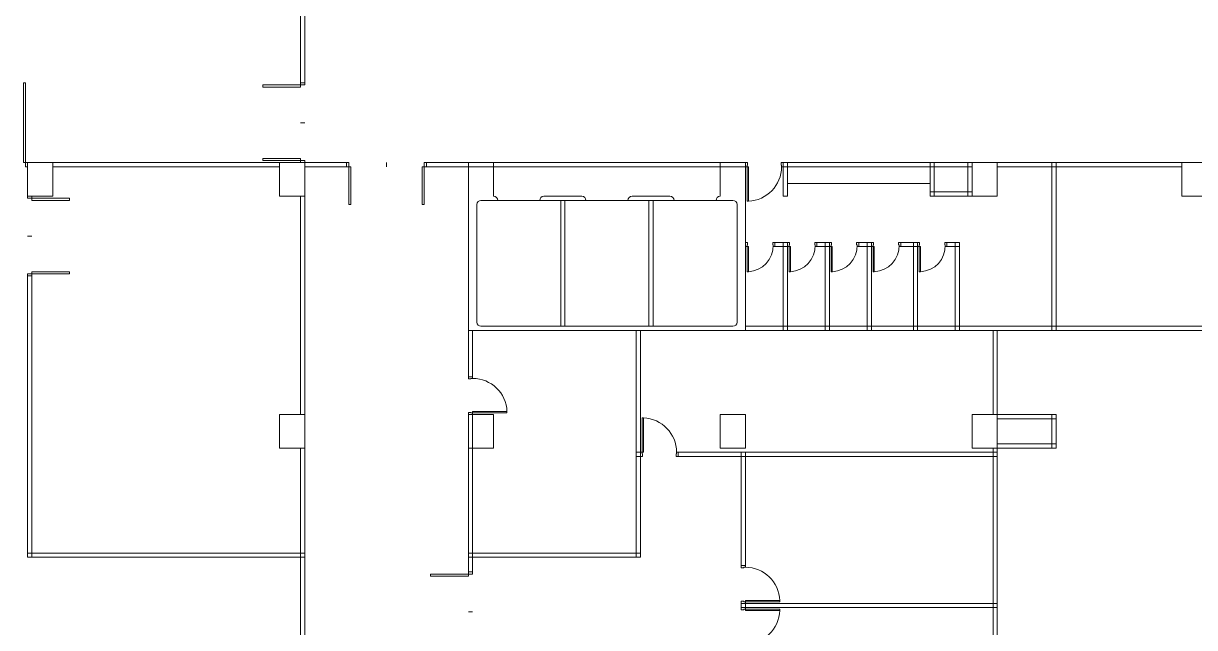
# Model space of a CAD drawing. Header units: metres. Extents: x 311 to 430, y 372 to 454.
# Drawn here: x 339.79 to 367.69, y 396.78 to 411.17 of the extents above; entities that cross this region are included whole.
import ezdxf

# ---------------------------------------------------------------- set-up
doc = ezdxf.new("R2010")
doc.units = ezdxf.units.M
doc.header["$MEASUREMENT"] = 0
doc.layers.add('DOOR', color=7, linetype='Continuous')

msp = doc.modelspace()

# ---------------------------------------------------------------- linework, layer by layer
at = {"color": 8, "linetype": 'ByBlock', "lineweight": 5}
for p, q in [((346.39, 412.06), (346.39, 409.71)), ((346.49, 412.06), (346.49, 409.71)), ((339.79, 407.86), (339.79, 409.76)), ((339.79, 409.76), (339.84, 409.76)), ((339.84, 409.76), (339.84, 407.86)), ((346.39, 409.71), (345.49, 409.71)), ((345.49, 409.71), (345.49, 409.66)), ((345.49, 409.66), (346.39, 409.66)), ((346.39, 409.66), (346.39, 409.71)), ((346.49, 408.81), (346.39, 408.81)), ((345.49, 407.91), (345.49, 407.96)), ((345.49, 407.96), (346.39, 407.96)), ((346.39, 407.91), (345.49, 407.91)), ((346.39, 407.96), (346.39, 407.91)), ((346.39, 407.91), (346.39, 407.86)), ((346.49, 407.91), (346.49, 407.86)), ((339.84, 407.86), (339.79, 407.86)), ((339.89, 407.86), (339.84, 407.86)), ((339.84, 407.86), (339.84, 407.76)), ((339.84, 407.76), (339.89, 407.76)), ((339.89, 407.86), (347.49, 407.86)), ((339.89, 407.86), (339.89, 407.01)), ((339.89, 407.06), (339.89, 407.86)), ((339.89, 407.86), (340.49, 407.86)), ((340.49, 407.86), (340.49, 407.06)), ((340.49, 407.76), (345.89, 407.76)), ((345.89, 407.06), (345.89, 407.86)), ((345.89, 407.86), (346.49, 407.86)), ((346.49, 407.86), (346.49, 383.86)), ((346.49, 407.86), (346.49, 407.06)), ((346.49, 407.76), (347.49, 407.76)), ((347.54, 407.76), (347.54, 406.86)), ((347.59, 407.76), (347.54, 407.76)), ((347.59, 406.86), (347.59, 407.76)), ((348.44, 407.76), (348.44, 407.86)), ((348.44, 407.86), (348.44, 407.76)), ((349.29, 406.86), (349.29, 407.76)), ((349.29, 407.76), (349.34, 407.76)), ((349.34, 407.86), (357.04, 407.86)), ((349.34, 407.76), (357.03, 407.76)), ((349.34, 407.76), (349.34, 406.86)), ((349.39, 407.86), (350.99, 407.86)), ((349.39, 407.76), (350.39, 407.76)), ((350.39, 407.06), (350.39, 407.86)), ((350.39, 407.86), (350.99, 407.86)), ((350.39, 407.86), (350.39, 403.86)), ((350.99, 407.86), (350.99, 407.06)), ((356.39, 407.06), (356.39, 407.86)), ((356.39, 407.86), (356.99, 407.86)), ((356.39, 407.86), (357.04, 407.86)), ((356.99, 407.86), (356.99, 407.06)), ((356.99, 407.86), (356.99, 403.86)), ((356.99, 407.76), (357.03, 407.76)), ((357.84, 407.86), (385.99, 407.86)), ((357.85, 407.76), (362.39, 407.76)), ((357.85, 407.76), (362.39, 407.76)), ((357.89, 407.86), (362.99, 407.86)), ((357.89, 407.76), (357.89, 407.06)), ((357.99, 407.06), (357.99, 407.86)), ((361.39, 407.06), (361.39, 407.86)), ((361.49, 407.06), (361.49, 407.86)), ((362.29, 407.86), (362.29, 407.06)), ((362.39, 407.86), (362.39, 407.06)), ((362.39, 407.06), (362.39, 407.86)), ((362.39, 407.86), (362.99, 407.86)), ((367.39, 407.86), (362.99, 407.86)), ((362.99, 407.86), (362.99, 407.06)), ((362.99, 407.76), (367.39, 407.76)), ((367.39, 407.76), (362.99, 407.76)), ((364.29, 403.86), (364.29, 407.86)), ((364.39, 403.86), (364.39, 407.86)), ((367.39, 407.06), (367.39, 407.86)), ((367.39, 407.86), (367.99, 407.86)), ((357.99, 407.36), (361.39, 407.36)), ((362.39, 407.16), (361.39, 407.16)), ((340.49, 407.06), (339.89, 407.06)), ((339.99, 407.06), (339.99, 407.01)), ((339.99, 407.01), (340.89, 407.01)), ((339.99, 406.96), (339.99, 407.01)), ((340.89, 406.96), (339.99, 406.96)), ((340.89, 407.01), (340.89, 406.96)), ((346.49, 407.06), (345.89, 407.06)), ((346.39, 407.06), (346.39, 401.86)), ((347.54, 406.86), (347.59, 406.86)), ((349.34, 406.86), (349.29, 406.86)), ((350.59, 406.86), (350.59, 404.06)), ((350.69, 406.96), (351.09, 406.96)), ((351.09, 406.96), (351.09, 406.96)), ((351.09, 406.96), (356.29, 406.96)), ((352.09, 406.96), (353.19, 406.96)), ((352.09, 406.96), (352.09, 406.96)), ((352.19, 407.06), (353.09, 407.06)), ((352.59, 406.96), (352.59, 403.96)), ((352.69, 406.96), (352.69, 403.96)), ((353.19, 406.96), (353.19, 406.96)), ((354.19, 406.96), (355.29, 406.96)), ((354.19, 406.96), (354.19, 406.96)), ((354.29, 407.06), (355.19, 407.06)), ((354.69, 406.96), (354.69, 403.96)), ((354.79, 406.96), (354.79, 403.96)), ((355.29, 406.96), (355.29, 406.96)), ((356.29, 406.96), (356.69, 406.96)), ((356.29, 406.96), (356.29, 406.96)), ((356.79, 406.86), (356.79, 404.06)), ((357.89, 407.06), (357.99, 407.06)), ((362.39, 407.06), (361.39, 407.06)), ((362.99, 407.06), (362.39, 407.06)), ((367.99, 407.06), (367.39, 407.06)), ((339.89, 406.11), (339.99, 406.11)), ((356.99, 405.96), (356.99, 403.86)), ((357.64, 405.96), (358.04, 405.96)), ((357.89, 405.96), (358.04, 405.96)), ((357.89, 403.86), (357.89, 405.96)), ((357.99, 403.86), (357.99, 405.96)), ((358.64, 405.96), (359.04, 405.96)), ((358.89, 405.96), (359.04, 405.96)), ((358.89, 403.86), (358.89, 405.96)), ((358.99, 403.86), (358.99, 405.96)), ((359.64, 405.96), (360.04, 405.96)), ((359.89, 405.96), (359.89, 403.86)), ((359.99, 405.96), (359.99, 403.86)), ((360.64, 405.96), (361.14, 405.96)), ((360.99, 405.96), (360.99, 403.86)), ((361.09, 405.96), (361.09, 403.86)), ((361.74, 405.96), (362.09, 405.96)), ((361.99, 405.96), (361.99, 403.86)), ((362.09, 405.96), (362.09, 403.86)), ((357.65, 405.86), (358.03, 405.86)), ((357.89, 405.86), (358.03, 405.86)), ((358.65, 405.86), (359.03, 405.86)), ((358.89, 405.86), (359.03, 405.86)), ((359.65, 405.86), (360.03, 405.86)), ((360.65, 405.86), (361.13, 405.86)), ((361.75, 405.86), (362.09, 405.86)), ((339.89, 405.21), (339.89, 398.46)), ((340.89, 405.26), (339.99, 405.26)), ((339.99, 405.26), (339.99, 405.21)), ((339.99, 405.21), (339.99, 398.46)), ((339.99, 405.21), (340.89, 405.21)), ((340.89, 405.21), (340.89, 405.26)), ((350.39, 403.86), (362.99, 403.86)), ((350.39, 403.86), (350.39, 402.71)), ((350.49, 403.86), (350.49, 402.72)), ((350.69, 403.96), (356.69, 403.96)), ((354.39, 403.86), (354.39, 398.46)), ((354.49, 403.86), (354.49, 398.46)), ((356.99, 403.96), (362.99, 403.96)), ((362.89, 401.86), (362.89, 403.86)), ((362.99, 403.96), (372.39, 403.96)), ((362.99, 389.86), (362.99, 403.86)), ((362.99, 403.86), (372.39, 403.86)), ((345.89, 401.06), (345.89, 401.86)), ((345.89, 401.86), (346.49, 401.86)), ((346.49, 401.86), (346.49, 401.06)), ((350.39, 401.91), (350.39, 398.06)), ((350.39, 401.06), (350.39, 401.86)), ((350.39, 401.86), (350.99, 401.86)), ((350.49, 401.9), (350.49, 398.06)), ((350.99, 401.86), (350.99, 401.06)), ((356.39, 401.06), (356.39, 401.86)), ((356.39, 401.86), (356.99, 401.86)), ((356.99, 401.86), (356.99, 401.06)), ((362.39, 401.06), (362.39, 401.86)), ((362.39, 401.86), (362.99, 401.86)), ((362.99, 401.86), (364.39, 401.86)), ((362.99, 401.86), (362.99, 401.06)), ((364.29, 401.06), (364.29, 401.86)), ((364.39, 401.06), (364.39, 401.86)), ((364.39, 401.76), (362.99, 401.76)), ((346.49, 401.06), (345.89, 401.06)), ((346.39, 401.06), (346.39, 395.86)), ((350.99, 401.06), (350.39, 401.06)), ((354.39, 400.96), (354.53, 400.96)), ((355.35, 400.96), (362.99, 400.96)), ((356.99, 401.06), (356.39, 401.06)), ((356.89, 398.21), (356.89, 400.96)), ((356.99, 398.22), (356.99, 400.96)), ((362.99, 401.06), (362.39, 401.06)), ((362.89, 395.86), (362.89, 401.06)), ((362.99, 401.16), (364.39, 401.16)), ((362.99, 401.06), (364.39, 401.06)), ((354.39, 400.86), (354.54, 400.86)), ((355.34, 400.86), (362.99, 400.86)), ((339.89, 398.56), (346.49, 398.56)), ((339.89, 398.46), (346.49, 398.46)), ((350.39, 398.56), (354.49, 398.56)), ((350.39, 398.46), (354.49, 398.46)), ((350.39, 398.06), (349.49, 398.06)), ((349.49, 398.06), (349.49, 398.01)), ((349.49, 398.01), (350.39, 398.01)), ((350.39, 398.01), (350.39, 398.06)), ((356.89, 397.36), (362.99, 397.36)), ((356.89, 397.36), (356.89, 397.26)), ((356.99, 397.36), (356.99, 397.26)), ((350.49, 397.16), (350.39, 397.16)), ((356.89, 397.26), (362.99, 397.26))]:
    msp.add_line(p, q, dxfattribs=at)
at = {"color": 8, "lineweight": 5}
for p, q in [((346.39, 412.06), (346.39, 409.71)), ((346.49, 412.06), (346.49, 409.71)), ((339.79, 407.86), (339.79, 409.76)), ((339.79, 409.76), (339.84, 409.76)), ((339.84, 409.76), (339.84, 407.86)), ((346.39, 409.71), (345.49, 409.71)), ((345.49, 409.71), (345.49, 409.66)), ((345.49, 409.66), (346.39, 409.66)), ((346.39, 409.76), (346.39, 409.71)), ((346.49, 409.76), (346.39, 409.76)), ((346.39, 409.66), (346.39, 409.71)), ((346.39, 409.71), (346.49, 409.71)), ((346.49, 409.71), (346.49, 409.76)), ((346.49, 408.81), (346.39, 408.81)), ((345.49, 407.91), (345.49, 407.96)), ((345.49, 407.96), (346.39, 407.96)), ((346.39, 407.91), (345.49, 407.91)), ((346.39, 407.96), (346.39, 407.91)), ((346.39, 407.91), (346.39, 407.86)), ((346.39, 407.86), (346.39, 407.91)), ((346.39, 407.91), (346.49, 407.91)), ((346.49, 407.91), (346.49, 407.86)), ((346.49, 407.91), (346.49, 407.86)), ((339.84, 407.86), (339.79, 407.86)), ((339.89, 407.86), (339.84, 407.86)), ((339.84, 407.86), (339.84, 407.76)), ((339.84, 407.76), (339.89, 407.76)), ((339.89, 407.86), (347.49, 407.86)), ((339.89, 407.86), (339.89, 407.01)), ((339.89, 407.06), (339.89, 407.86)), ((339.89, 407.86), (340.49, 407.86)), ((340.49, 407.86), (340.49, 407.06)), ((340.49, 407.76), (345.89, 407.76)), ((345.89, 407.06), (345.89, 407.86)), ((345.89, 407.86), (346.49, 407.86)), ((346.49, 407.86), (346.39, 407.86)), ((346.49, 407.86), (346.49, 383.86)), ((346.49, 407.86), (346.49, 407.06)), ((346.49, 407.76), (347.49, 407.76)), ((347.54, 407.86), (347.49, 407.86)), ((347.49, 407.86), (347.49, 407.76)), ((347.49, 407.76), (347.54, 407.76)), ((347.54, 407.76), (347.54, 407.86)), ((347.54, 407.76), (347.54, 406.86)), ((347.59, 407.76), (347.54, 407.76)), ((347.59, 406.86), (347.59, 407.76)), ((348.44, 407.76), (348.44, 407.86)), ((348.44, 407.86), (348.44, 407.76)), ((349.29, 406.86), (349.29, 407.76)), ((349.29, 407.76), (349.34, 407.76)), ((349.34, 407.86), (357.04, 407.86)), ((349.34, 407.76), (349.34, 407.86)), ((349.34, 407.86), (349.39, 407.86)), ((349.34, 407.76), (357.03, 407.76)), ((349.34, 407.76), (349.34, 406.86)), ((349.39, 407.76), (349.34, 407.76)), ((349.39, 407.86), (350.99, 407.86)), ((349.39, 407.86), (349.39, 407.76)), ((349.39, 407.76), (350.39, 407.76)), ((350.39, 407.06), (350.39, 407.86)), ((350.39, 407.86), (350.99, 407.86)), ((350.39, 407.86), (350.39, 403.86)), ((350.99, 407.86), (350.99, 407.06)), ((356.39, 407.06), (356.39, 407.86)), ((356.39, 407.86), (356.99, 407.86)), ((356.39, 407.86), (357.04, 407.86)), ((356.99, 407.86), (356.99, 407.06)), ((356.99, 407.86), (356.99, 403.86)), ((356.99, 407.76), (357.03, 407.76)), ((357.84, 407.86), (385.99, 407.86)), ((357.85, 407.76), (362.39, 407.76)), ((357.85, 407.76), (362.39, 407.76)), ((357.89, 407.86), (362.99, 407.86)), ((357.89, 407.76), (357.89, 407.06)), ((357.99, 407.06), (357.99, 407.86)), ((361.39, 407.06), (361.39, 407.86)), ((361.49, 407.06), (361.49, 407.86)), ((362.29, 407.86), (362.29, 407.06)), ((362.39, 407.86), (362.39, 407.06)), ((362.39, 407.06), (362.39, 407.86)), ((362.39, 407.86), (362.99, 407.86)), ((367.39, 407.86), (362.99, 407.86)), ((362.99, 407.86), (362.99, 407.06)), ((362.99, 407.76), (367.39, 407.76)), ((367.39, 407.76), (362.99, 407.76)), ((364.29, 403.86), (364.29, 407.86)), ((364.39, 403.86), (364.39, 407.86)), ((367.39, 407.06), (367.39, 407.86)), ((367.39, 407.86), (367.99, 407.86)), ((357.99, 407.36), (361.39, 407.36)), ((362.39, 407.16), (361.39, 407.16)), ((340.49, 407.06), (339.89, 407.06)), ((339.89, 407.01), (339.89, 407.06)), ((339.89, 407.06), (339.99, 407.06)), ((339.99, 407.01), (339.89, 407.01)), ((339.99, 407.06), (339.99, 407.01)), ((339.99, 407.06), (339.99, 407.01)), ((339.99, 407.01), (340.89, 407.01)), ((339.99, 406.96), (339.99, 407.01)), ((340.89, 406.96), (339.99, 406.96)), ((340.89, 407.01), (340.89, 406.96)), ((346.49, 407.06), (345.89, 407.06)), ((346.39, 407.06), (346.39, 401.86)), ((347.54, 406.86), (347.59, 406.86)), ((349.34, 406.86), (349.29, 406.86)), ((350.59, 406.86), (350.59, 404.06)), ((350.69, 406.96), (351.09, 406.96)), ((351.09, 406.96), (351.09, 406.96)), ((351.09, 406.96), (356.29, 406.96)), ((352.09, 406.96), (353.19, 406.96)), ((352.09, 406.96), (352.09, 406.96)), ((352.19, 407.06), (353.09, 407.06)), ((352.59, 406.96), (352.59, 403.96)), ((352.69, 406.96), (352.69, 403.96)), ((353.19, 406.96), (353.19, 406.96)), ((354.19, 406.96), (355.29, 406.96)), ((354.19, 406.96), (354.19, 406.96)), ((354.29, 407.06), (355.19, 407.06)), ((354.69, 406.96), (354.69, 403.96)), ((354.79, 406.96), (354.79, 403.96)), ((355.29, 406.96), (355.29, 406.96)), ((356.29, 406.96), (356.69, 406.96)), ((356.29, 406.96), (356.29, 406.96)), ((356.79, 406.86), (356.79, 404.06)), ((357.89, 407.06), (357.99, 407.06)), ((362.39, 407.06), (361.39, 407.06)), ((362.99, 407.06), (362.39, 407.06)), ((367.99, 407.06), (367.39, 407.06)), ((339.89, 406.11), (339.99, 406.11)), ((356.99, 405.96), (356.99, 403.86)), ((357.64, 405.96), (358.04, 405.96)), ((357.89, 405.96), (358.04, 405.96)), ((357.89, 403.86), (357.89, 405.96)), ((357.99, 403.86), (357.99, 405.96)), ((358.64, 405.96), (359.04, 405.96)), ((358.89, 405.96), (359.04, 405.96)), ((358.89, 403.86), (358.89, 405.96)), ((358.99, 403.86), (358.99, 405.96)), ((359.64, 405.96), (360.04, 405.96)), ((359.89, 405.96), (359.89, 403.86)), ((359.99, 405.96), (359.99, 403.86)), ((360.64, 405.96), (361.14, 405.96)), ((360.99, 405.96), (360.99, 403.86)), ((361.09, 405.96), (361.09, 403.86)), ((361.74, 405.96), (362.09, 405.96)), ((361.99, 405.96), (361.99, 403.86)), ((362.09, 405.96), (362.09, 403.86)), ((357.06, 405.86), (357.03, 405.86)), ((357.03, 405.86), (357.03, 405.26)), ((357.06, 405.26), (357.06, 405.86)), ((357.65, 405.86), (358.03, 405.86)), ((357.89, 405.86), (358.03, 405.86)), ((358.06, 405.86), (358.03, 405.86)), ((358.03, 405.86), (358.03, 405.26)), ((358.06, 405.26), (358.06, 405.86)), ((358.65, 405.86), (359.03, 405.86)), ((358.89, 405.86), (359.03, 405.86)), ((359.06, 405.86), (359.03, 405.86)), ((359.03, 405.86), (359.03, 405.26)), ((359.06, 405.26), (359.06, 405.86)), ((359.65, 405.86), (360.03, 405.86)), ((360.06, 405.86), (360.03, 405.86)), ((360.03, 405.86), (360.03, 405.26)), ((360.06, 405.26), (360.06, 405.86)), ((360.65, 405.86), (361.13, 405.86)), ((361.16, 405.86), (361.13, 405.86)), ((361.13, 405.86), (361.13, 405.26)), ((361.16, 405.26), (361.16, 405.86)), ((361.75, 405.86), (362.09, 405.86)), ((339.89, 405.21), (339.89, 398.46)), ((339.99, 405.21), (339.89, 405.21)), ((339.89, 405.21), (339.89, 405.16)), ((339.89, 405.16), (339.99, 405.16)), ((340.89, 405.26), (339.99, 405.26)), ((339.99, 405.26), (339.99, 405.21)), ((339.99, 405.21), (339.99, 398.46)), ((339.99, 405.21), (340.89, 405.21)), ((339.99, 405.16), (339.99, 405.21)), ((340.89, 405.21), (340.89, 405.26)), ((357.03, 405.26), (357.06, 405.26)), ((358.03, 405.26), (358.06, 405.26)), ((359.03, 405.26), (359.06, 405.26)), ((360.03, 405.26), (360.06, 405.26)), ((361.13, 405.26), (361.16, 405.26)), ((350.39, 403.86), (362.99, 403.86)), ((350.39, 403.86), (350.39, 402.71)), ((350.49, 403.86), (350.49, 402.72)), ((350.69, 403.96), (356.69, 403.96)), ((354.39, 403.86), (354.39, 398.46)), ((354.49, 403.86), (354.49, 398.46)), ((356.99, 403.96), (362.99, 403.96)), ((362.89, 401.86), (362.89, 403.86)), ((362.99, 403.96), (372.39, 403.96)), ((362.99, 389.86), (362.99, 403.86)), ((362.99, 403.86), (372.39, 403.86)), ((345.89, 401.06), (345.89, 401.86)), ((345.89, 401.86), (346.49, 401.86)), ((346.49, 401.86), (346.49, 401.06)), ((350.39, 401.91), (350.39, 398.06)), ((350.39, 401.06), (350.39, 401.86)), ((350.39, 401.86), (350.99, 401.86)), ((350.49, 401.9), (350.49, 398.06)), ((350.99, 401.86), (350.99, 401.06)), ((356.39, 401.06), (356.39, 401.86)), ((356.39, 401.86), (356.99, 401.86)), ((356.99, 401.86), (356.99, 401.06)), ((362.39, 401.06), (362.39, 401.86)), ((362.39, 401.86), (362.99, 401.86)), ((362.99, 401.86), (364.39, 401.86)), ((362.99, 401.86), (362.99, 401.06)), ((364.29, 401.06), (364.29, 401.86)), ((364.39, 401.06), (364.39, 401.86)), ((364.39, 401.76), (362.99, 401.76)), ((346.49, 401.06), (345.89, 401.06)), ((346.39, 401.06), (346.39, 395.86)), ((350.99, 401.06), (350.39, 401.06)), ((354.39, 400.96), (354.53, 400.96)), ((355.35, 400.96), (362.99, 400.96)), ((356.99, 401.06), (356.39, 401.06)), ((356.89, 398.21), (356.89, 400.96)), ((356.99, 398.22), (356.99, 400.96)), ((362.99, 401.06), (362.39, 401.06)), ((362.89, 395.86), (362.89, 401.06)), ((362.99, 401.16), (364.39, 401.16)), ((362.99, 401.06), (364.39, 401.06)), ((354.39, 400.86), (354.54, 400.86)), ((355.34, 400.86), (362.99, 400.86)), ((339.89, 398.56), (346.49, 398.56)), ((339.89, 398.46), (346.49, 398.46)), ((350.39, 398.56), (354.49, 398.56)), ((350.39, 398.46), (354.49, 398.46)), ((350.39, 398.06), (349.49, 398.06)), ((349.49, 398.06), (349.49, 398.01)), ((349.49, 398.01), (350.39, 398.01)), ((350.39, 398.11), (350.39, 398.06)), ((350.49, 398.11), (350.39, 398.11)), ((350.39, 398.01), (350.39, 398.06)), ((350.39, 398.06), (350.49, 398.06)), ((350.49, 398.06), (350.49, 398.11)), ((356.89, 397.36), (362.99, 397.36)), ((356.89, 397.36), (356.89, 397.26)), ((356.99, 397.36), (356.99, 397.26)), ((350.49, 397.16), (350.39, 397.16)), ((356.89, 397.26), (362.99, 397.26))]:
    msp.add_line(p, q, dxfattribs=at)
at = {"color": 8, "linetype": 'ByBlock', "lineweight": 5}
for points in [[(346.39, 409.76), (346.39, 409.71), (346.49, 409.71), (346.49, 409.76)], [(346.39, 407.86), (346.39, 407.91), (346.49, 407.91), (346.49, 407.86)], [(347.49, 407.76), (347.54, 407.76), (347.54, 407.86), (347.49, 407.86)], [(349.39, 407.76), (349.34, 407.76), (349.34, 407.86), (349.39, 407.86)], [(339.99, 407.06), (339.99, 407.01), (339.89, 407.01), (339.89, 407.06)], [(357.03, 405.26), (357.06, 405.26), (357.06, 405.86), (357.03, 405.86)], [(358.03, 405.26), (358.06, 405.26), (358.06, 405.86), (358.03, 405.86)], [(359.03, 405.26), (359.06, 405.26), (359.06, 405.86), (359.03, 405.86)], [(360.03, 405.26), (360.06, 405.26), (360.06, 405.86), (360.03, 405.86)], [(361.13, 405.26), (361.16, 405.26), (361.16, 405.86), (361.13, 405.86)], [(339.99, 405.16), (339.99, 405.21), (339.89, 405.21), (339.89, 405.16)], [(350.39, 398.11), (350.39, 398.06), (350.49, 398.06), (350.49, 398.11)]]:
    msp.add_lwpolyline(points, close=True, dxfattribs=at)
for centre, radius, start, end in [((350.69, 406.86), 0.1, 90, 180), ((350.99, 406.96), 0.1, 0, 90), ((352.19, 406.96), 0.1, 90, 180), ((353.09, 406.96), 0.1, 0, 90), ((354.29, 406.96), 0.1, 90, 180), ((355.19, 406.96), 0.1, 0, 90), ((356.39, 406.96), 0.1, 90, 180), ((356.69, 406.86), 0.1, 0, 90), ((357.03, 405.88), 0.621, 272.8093, 1.8463), ((358.03, 405.88), 0.621, 272.8093, 1.8463), ((359.03, 405.88), 0.621, 272.8093, 1.8463), ((360.03, 405.88), 0.621, 272.8093, 1.8463), ((361.13, 405.88), 0.621, 272.8093, 1.8463), ((350.69, 404.06), 0.1, 180, 270), ((356.69, 404.06), 0.1, 270, 0)]:
    msp.add_arc(centre, radius, start, end, dxfattribs=at)
at = {"color": 8, "lineweight": 5}
for centre, radius, start, end in [((350.69, 406.86), 0.1, 90, 180), ((350.99, 406.96), 0.1, 0, 90), ((352.19, 406.96), 0.1, 90, 180), ((353.09, 406.96), 0.1, 0, 90), ((354.29, 406.96), 0.1, 90, 180), ((355.19, 406.96), 0.1, 0, 90), ((356.39, 406.96), 0.1, 90, 180), ((356.69, 406.86), 0.1, 0, 90), ((357.03, 405.88), 0.621, 272.8093, 1.8463), ((358.03, 405.88), 0.621, 272.8093, 1.8463), ((359.03, 405.88), 0.621, 272.8093, 1.8463), ((360.03, 405.88), 0.621, 272.8093, 1.8463), ((361.13, 405.88), 0.621, 272.8093, 1.8463), ((350.69, 404.06), 0.1, 180, 270), ((356.69, 404.06), 0.1, 270, 0)]:
    msp.add_arc(centre, radius, start, end, dxfattribs=at)
at = {"layer": 'DOOR', "color": 8, "lineweight": 5}
for p, q in [((356.99, 407.76), (356.99, 407.86)), ((356.99, 407.86), (357.04, 407.86)), ((357.03, 407.76), (356.99, 407.76)), ((357.04, 407.8), (357.03, 407.8)), ((357.03, 407.8), (357.03, 407.76)), ((357.06, 407.76), (357.03, 407.76)), ((357.03, 407.76), (357.03, 406.94)), ((357.04, 407.86), (357.04, 407.8)), ((357.06, 406.94), (357.06, 407.76)), ((357.89, 407.86), (357.84, 407.86)), ((357.84, 407.86), (357.84, 407.8)), ((357.84, 407.81), (357.84, 407.8)), ((357.84, 407.8), (357.84, 407.81)), ((357.84, 407.8), (357.85, 407.8)), ((357.85, 407.8), (357.85, 407.76)), ((357.85, 407.76), (357.89, 407.76)), ((357.89, 407.76), (357.89, 407.86)), ((357.03, 406.94), (357.06, 406.94)), ((356.99, 405.86), (356.99, 405.96)), ((356.99, 405.96), (357.04, 405.96)), ((357.04, 405.96), (357.04, 405.9)), ((357.69, 405.96), (357.64, 405.96)), ((357.64, 405.96), (357.64, 405.9)), ((357.69, 405.86), (357.69, 405.96)), ((357.99, 405.86), (357.99, 405.96)), ((357.99, 405.96), (358.04, 405.96)), ((358.04, 405.96), (358.04, 405.9)), ((358.69, 405.96), (358.64, 405.96)), ((358.64, 405.96), (358.64, 405.9)), ((358.69, 405.86), (358.69, 405.96)), ((358.99, 405.86), (358.99, 405.96)), ((358.99, 405.96), (359.04, 405.96)), ((359.04, 405.96), (359.04, 405.9)), ((359.69, 405.96), (359.64, 405.96)), ((359.64, 405.96), (359.64, 405.9)), ((359.69, 405.86), (359.69, 405.96)), ((359.99, 405.86), (359.99, 405.96)), ((359.99, 405.96), (360.04, 405.96)), ((360.04, 405.96), (360.04, 405.9)), ((360.69, 405.96), (360.64, 405.96)), ((360.64, 405.96), (360.64, 405.9)), ((360.69, 405.86), (360.69, 405.96)), ((361.09, 405.86), (361.09, 405.96)), ((361.09, 405.96), (361.14, 405.96)), ((361.14, 405.96), (361.14, 405.9)), ((361.79, 405.96), (361.74, 405.96)), ((361.74, 405.96), (361.74, 405.9)), ((361.79, 405.86), (361.79, 405.96)), ((357.03, 405.86), (356.99, 405.86)), ((357.04, 405.9), (357.03, 405.9)), ((357.03, 405.9), (357.03, 405.86)), ((357.64, 405.91), (357.64, 405.9)), ((357.64, 405.9), (357.64, 405.91)), ((357.64, 405.9), (357.65, 405.9)), ((357.65, 405.9), (357.65, 405.86)), ((357.65, 405.86), (357.69, 405.86)), ((358.03, 405.86), (357.99, 405.86)), ((358.04, 405.9), (358.03, 405.9)), ((358.03, 405.9), (358.03, 405.86)), ((358.64, 405.91), (358.64, 405.9)), ((358.64, 405.9), (358.64, 405.91)), ((358.64, 405.9), (358.65, 405.9)), ((358.65, 405.9), (358.65, 405.86)), ((358.65, 405.86), (358.69, 405.86)), ((359.03, 405.86), (358.99, 405.86)), ((359.04, 405.9), (359.03, 405.9)), ((359.03, 405.9), (359.03, 405.86)), ((359.64, 405.91), (359.64, 405.9)), ((359.64, 405.9), (359.64, 405.91)), ((359.64, 405.9), (359.65, 405.9)), ((359.65, 405.9), (359.65, 405.86)), ((359.65, 405.86), (359.69, 405.86)), ((360.03, 405.86), (359.99, 405.86)), ((360.04, 405.9), (360.03, 405.9)), ((360.03, 405.9), (360.03, 405.86)), ((360.64, 405.91), (360.64, 405.9)), ((360.64, 405.9), (360.64, 405.91)), ((360.64, 405.9), (360.65, 405.9)), ((360.65, 405.9), (360.65, 405.86)), ((360.65, 405.86), (360.69, 405.86)), ((361.13, 405.86), (361.09, 405.86)), ((361.14, 405.9), (361.13, 405.9)), ((361.13, 405.9), (361.13, 405.86)), ((361.74, 405.91), (361.74, 405.9)), ((361.74, 405.9), (361.74, 405.91)), ((361.74, 405.9), (361.75, 405.9)), ((361.75, 405.9), (361.75, 405.86)), ((361.75, 405.86), (361.79, 405.86)), ((354.53, 401.78), (354.56, 401.78)), ((354.53, 400.96), (354.53, 401.78)), ((354.56, 401.78), (354.56, 400.96)), ((354.53, 400.96), (354.49, 400.96)), ((354.49, 400.96), (354.49, 400.86)), ((354.53, 400.92), (354.53, 400.96)), ((354.56, 400.96), (354.53, 400.96)), ((355.35, 400.92), (355.35, 400.96)), ((355.35, 400.96), (355.39, 400.96)), ((355.39, 400.96), (355.39, 400.86)), ((354.49, 400.86), (354.54, 400.86)), ((354.54, 400.92), (354.53, 400.92)), ((354.54, 400.86), (354.54, 400.92)), ((355.34, 400.91), (355.34, 400.92)), ((355.34, 400.92), (355.35, 400.92)), ((355.34, 400.86), (355.34, 400.92)), ((355.34, 400.92), (355.34, 400.91)), ((355.39, 400.86), (355.34, 400.86)), ((356.99, 398.26), (356.89, 398.26)), ((356.89, 398.26), (356.89, 398.21)), ((356.89, 398.21), (356.95, 398.21)), ((356.94, 398.21), (356.95, 398.21)), ((356.95, 398.21), (356.94, 398.21)), ((356.95, 398.21), (356.95, 398.22)), ((356.95, 398.22), (356.99, 398.22)), ((356.99, 398.22), (356.99, 398.26)), ((356.89, 397.36), (356.89, 397.41)), ((356.89, 397.41), (356.95, 397.41)), ((356.99, 397.36), (356.89, 397.36)), ((356.95, 397.41), (356.95, 397.4)), ((356.95, 397.4), (356.99, 397.4)), ((357.81, 397.43), (356.99, 397.43)), ((356.99, 397.43), (356.99, 397.4)), ((356.99, 397.4), (356.99, 397.36)), ((356.99, 397.4), (357.81, 397.4)), ((357.81, 397.4), (357.81, 397.43)), ((356.99, 397.26), (356.89, 397.26)), ((356.89, 397.26), (356.89, 397.21)), ((356.89, 397.21), (356.95, 397.21)), ((356.95, 397.21), (356.95, 397.22)), ((356.95, 397.22), (356.99, 397.22)), ((356.99, 397.22), (356.99, 397.26)), ((356.99, 397.19), (356.99, 397.22)), ((356.99, 397.22), (357.81, 397.22)), ((357.81, 397.19), (356.99, 397.19)), ((357.81, 397.22), (357.81, 397.19))]:
    msp.add_line(p, q, dxfattribs=at)
at = {"layer": 'DOOR', "color": 8, "linetype": 'ByBlock', "lineweight": 5}
for points in [[(357.03, 407.76), (356.99, 407.76), (356.99, 407.86), (357.04, 407.86), (357.04, 407.8), (357.03, 407.8)], [(357.03, 406.94), (357.06, 406.94), (357.06, 407.76), (357.03, 407.76)], [(357.84, 407.81), (357.84, 407.8), (357.85, 407.8), (357.85, 407.76), (357.89, 407.76), (357.89, 407.86), (357.84, 407.86), (357.84, 407.8)], [(357.03, 405.86), (356.99, 405.86), (356.99, 405.96), (357.04, 405.96), (357.04, 405.9), (357.03, 405.9)], [(357.64, 405.91), (357.64, 405.9), (357.65, 405.9), (357.65, 405.86), (357.69, 405.86), (357.69, 405.96), (357.64, 405.96), (357.64, 405.9)], [(358.03, 405.86), (357.99, 405.86), (357.99, 405.96), (358.04, 405.96), (358.04, 405.9), (358.03, 405.9)], [(358.64, 405.91), (358.64, 405.9), (358.65, 405.9), (358.65, 405.86), (358.69, 405.86), (358.69, 405.96), (358.64, 405.96), (358.64, 405.9)], [(359.03, 405.86), (358.99, 405.86), (358.99, 405.96), (359.04, 405.96), (359.04, 405.9), (359.03, 405.9)], [(359.64, 405.91), (359.64, 405.9), (359.65, 405.9), (359.65, 405.86), (359.69, 405.86), (359.69, 405.96), (359.64, 405.96), (359.64, 405.9)], [(360.03, 405.86), (359.99, 405.86), (359.99, 405.96), (360.04, 405.96), (360.04, 405.9), (360.03, 405.9)], [(360.64, 405.91), (360.64, 405.9), (360.65, 405.9), (360.65, 405.86), (360.69, 405.86), (360.69, 405.96), (360.64, 405.96), (360.64, 405.9)], [(361.13, 405.86), (361.09, 405.86), (361.09, 405.96), (361.14, 405.96), (361.14, 405.9), (361.13, 405.9)], [(361.74, 405.91), (361.74, 405.9), (361.75, 405.9), (361.75, 405.86), (361.79, 405.86), (361.79, 405.96), (361.74, 405.96), (361.74, 405.9)], [(350.44, 402.71), (350.45, 402.71), (350.45, 402.72), (350.49, 402.72), (350.49, 402.76), (350.39, 402.76), (350.39, 402.71), (350.45, 402.71)], [(350.49, 401.9), (350.49, 401.86), (350.39, 401.86), (350.39, 401.91), (350.45, 401.91), (350.45, 401.9)], [(351.31, 401.9), (351.31, 401.93), (350.49, 401.93), (350.49, 401.9)], [(354.53, 401.78), (354.56, 401.78), (354.56, 400.96), (354.53, 400.96)], [(354.53, 400.96), (354.49, 400.96), (354.49, 400.86), (354.54, 400.86), (354.54, 400.92), (354.53, 400.92)], [(355.34, 400.91), (355.34, 400.92), (355.35, 400.92), (355.35, 400.96), (355.39, 400.96), (355.39, 400.86), (355.34, 400.86), (355.34, 400.92)], [(356.94, 398.21), (356.95, 398.21), (356.95, 398.22), (356.99, 398.22), (356.99, 398.26), (356.89, 398.26), (356.89, 398.21), (356.95, 398.21)], [(356.99, 397.4), (356.99, 397.36), (356.89, 397.36), (356.89, 397.41), (356.95, 397.41), (356.95, 397.4)], [(357.81, 397.4), (357.81, 397.43), (356.99, 397.43), (356.99, 397.4)], [(356.99, 397.22), (356.99, 397.26), (356.89, 397.26), (356.89, 397.21), (356.95, 397.21), (356.95, 397.22)], [(357.81, 397.22), (357.81, 397.19), (356.99, 397.19), (356.99, 397.22)]]:
    msp.add_lwpolyline(points, close=True, dxfattribs=at)
at = {"layer": 'DOOR', "color": 7, "lineweight": 5}
for points in [[(357.03, 407.76), (356.99, 407.76), (356.99, 407.86), (357.04, 407.86), (357.04, 407.8), (357.03, 407.8)], [(357.03, 406.94), (357.06, 406.94), (357.06, 407.76), (357.03, 407.76)], [(357.84, 407.81), (357.84, 407.8), (357.85, 407.8), (357.85, 407.76), (357.89, 407.76), (357.89, 407.86), (357.84, 407.86), (357.84, 407.8)], [(350.44, 402.71), (350.45, 402.71), (350.45, 402.72), (350.49, 402.72), (350.49, 402.76), (350.39, 402.76), (350.39, 402.71), (350.45, 402.71)], [(350.49, 401.9), (350.49, 401.86), (350.39, 401.86), (350.39, 401.91), (350.45, 401.91), (350.45, 401.9)], [(351.31, 401.9), (351.31, 401.93), (350.49, 401.93), (350.49, 401.9)], [(354.53, 401.78), (354.56, 401.78), (354.56, 400.96), (354.53, 400.96)], [(354.53, 400.96), (354.49, 400.96), (354.49, 400.86), (354.54, 400.86), (354.54, 400.92), (354.53, 400.92)], [(355.34, 400.91), (355.34, 400.92), (355.35, 400.92), (355.35, 400.96), (355.39, 400.96), (355.39, 400.86), (355.34, 400.86), (355.34, 400.92)], [(356.94, 398.21), (356.95, 398.21), (356.95, 398.22), (356.99, 398.22), (356.99, 398.26), (356.89, 398.26), (356.89, 398.21), (356.95, 398.21)], [(356.99, 397.4), (356.99, 397.36), (356.89, 397.36), (356.89, 397.41), (356.95, 397.41), (356.95, 397.4)], [(357.81, 397.4), (357.81, 397.43), (356.99, 397.43), (356.99, 397.4)], [(356.99, 397.22), (356.99, 397.26), (356.89, 397.26), (356.89, 397.21), (356.95, 397.21), (356.95, 397.22)], [(357.81, 397.22), (357.81, 397.19), (356.99, 397.19), (356.99, 397.22)]]:
    msp.add_lwpolyline(points, close=True, dxfattribs=at)
at = {"layer": 'DOOR', "color": 8, "linetype": 'ByBlock', "lineweight": 5}
for centre, start, end in [((357.03, 407.76), 272.0967, 0), ((350.49, 401.9), 2.0967, 90), ((354.53, 400.96), 0, 87.9033), ((356.99, 397.4), 2.0967, 90), ((356.99, 397.22), 270, 357.9033)]:
    msp.add_arc(centre, 0.82, start, end, dxfattribs=at)
at = {"layer": 'DOOR', "color": 8, "lineweight": 5}
for centre, start, end in [((357.03, 407.76), 272.0967, 0), ((354.53, 400.96), 0, 87.9033), ((356.99, 397.4), 2.0967, 90), ((356.99, 397.22), 270, 357.9033)]:
    msp.add_arc(centre, 0.82, start, end, dxfattribs=at)
at = {"layer": 'DOOR', "color": 15, "lineweight": 5}
for centre, start, end in [((357.03, 407.76), 272.0967, 0), ((350.49, 401.9), 2.0967, 90), ((354.53, 400.96), 0, 87.9033), ((356.99, 397.4), 2.0967, 90), ((356.99, 397.22), 270, 357.9033)]:
    msp.add_arc(centre, 0.82, start, end, dxfattribs=at)

doc.saveas('drawing.dxf')
